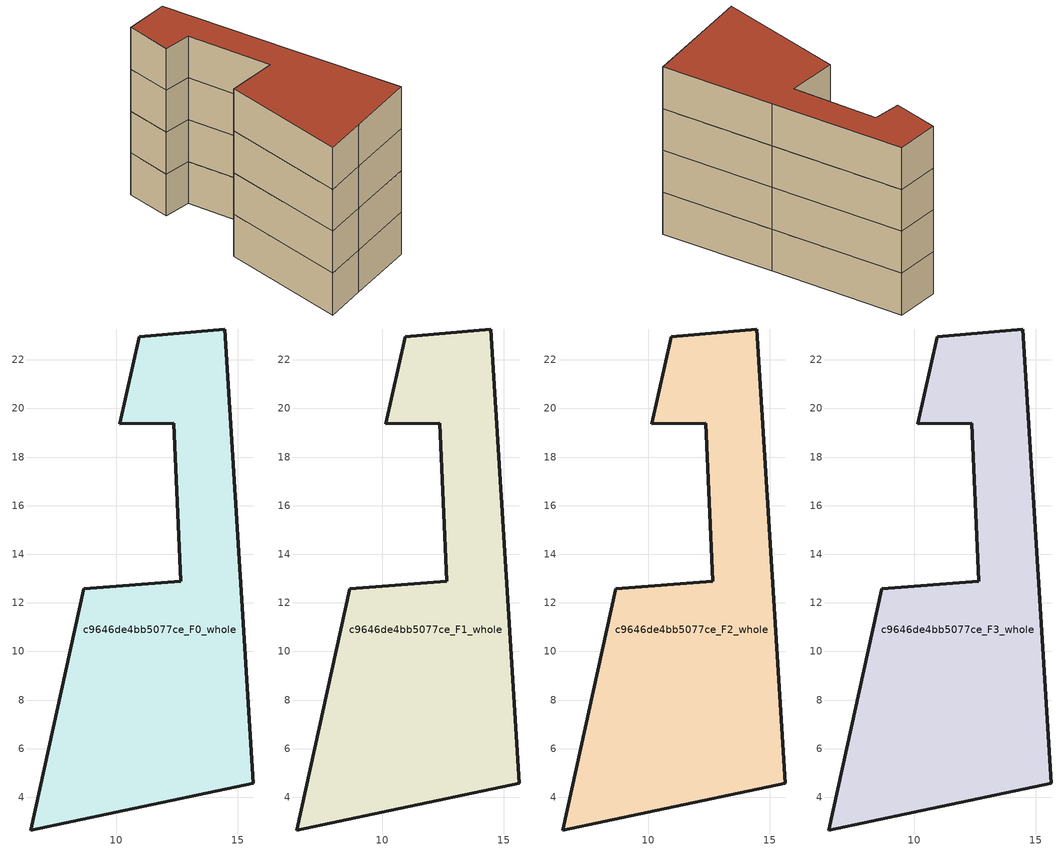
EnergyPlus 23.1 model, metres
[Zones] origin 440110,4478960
c9646de4bb5077ce_F0_whole
 floor ground (EU_floor_Construction): 14.47,23.27 15.1,13.11 15.64,4.58 9.98,3.38 6.49,2.65 8.67,12.58 12.67,12.89 12.36,19.39 10.16,19.37 10.95,22.94 z0
 wall outside (EU_wall_Construction): 6.49,2.65 9.98,3.38 15.64,4.58 15.1,13.11 14.47,23.27 10.95,22.94 10.16,19.37 12.36,19.39 12.67,12.89 8.67,12.58 6.49,2.65 z0:3
c9646de4bb5077ce_F1_whole
 floor to c9646de4bb5077ce_F0_whole (EU_floor_Construction): 14.47,23.27 15.1,13.11 15.64,4.58 9.98,3.38 6.49,2.65 8.67,12.58 12.67,12.89 12.36,19.39 10.16,19.37 10.95,22.94 z3
 wall outside (EU_wall_Construction): 6.49,2.65 9.98,3.38 15.64,4.58 15.1,13.11 14.47,23.27 10.95,22.94 10.16,19.37 12.36,19.39 12.67,12.89 8.67,12.58 6.49,2.65 z3:6
c9646de4bb5077ce_F2_whole
 floor to c9646de4bb5077ce_F1_whole (EU_floor_Construction): 14.47,23.27 15.1,13.11 15.64,4.58 9.98,3.38 6.49,2.65 8.67,12.58 12.67,12.89 12.36,19.39 10.16,19.37 10.95,22.94 z6
 wall outside (EU_wall_Construction): 6.49,2.65 9.98,3.38 15.64,4.58 15.1,13.11 14.47,23.27 10.95,22.94 10.16,19.37 12.36,19.39 12.67,12.89 8.67,12.58 6.49,2.65 z6:9
c9646de4bb5077ce_F3_whole
 floor to c9646de4bb5077ce_F2_whole (EU_floor_Construction): 14.47,23.27 15.1,13.11 15.64,4.58 9.98,3.38 6.49,2.65 8.67,12.58 12.67,12.89 12.36,19.39 10.16,19.37 10.95,22.94 z9
 wall outside (EU_wall_Construction): 6.49,2.65 9.98,3.38 15.64,4.58 15.1,13.11 14.47,23.27 10.95,22.94 10.16,19.37 12.36,19.39 12.67,12.89 8.67,12.58 6.49,2.65 z9:12
 roof outside (EU_roof_Construction): 15.64,4.58 15.1,13.11 14.47,23.27 10.95,22.94 10.16,19.37 12.36,19.39 12.67,12.89 8.67,12.58 6.49,2.65 9.98,3.38 z12
[Building]
EU S2 Campaign: North Axis=0; Terrain=City; Solar Distribution=FullExterior
[Site:Location]
Madrid: Latitude=40.5; Longitude=-3.5; Time Zone=1; Elevation=609
[SizingPeriod:WeatherFileDays]
AnnualSizingPeriod: Begin Month=1; Begin Day of Month=1; End Month=12; End Day of Month=31; Day of Week for Start Day=Monday; Use Weather File Daylight Saving Period=No; Use Weather File Rain and Snow Indicators=No
[MATERIAL]
EU_InternalMass_Material: Roughness=MediumRough; Thickness=0.1; Conductivity=1; Density=1800; Specific Heat=900; Thermal Absorptance=0.9; Solar Absorptance=0.7; Visible Absorptance=0.7
[MATERIAL:NOMASS] Roughness=MediumRough; Thermal Absorptance=0.9; Solar Absorptance=0.7; Visible Absorptance=0.7
Name | Thermal Resistance
EU_wall_NoMass | 0.419739
EU_roof_NoMass | 0.352165
EU_floor_NoMass | 0.608284
[CONSTRUCTION]
EU_wall_Construction: EU_wall_NoMass
EU_roof_Construction: EU_roof_NoMass
EU_floor_Construction: EU_floor_NoMass
EU_InternalMass_Construction: EU_InternalMass_Material
[ZONE] Type=1; Multiplier=1; Ceiling Height=autocalculate; Volume=303.609; Floor Area=autocalculate; Part of Total Floor Area=Yes
c9646de4bb5077ce_F0_whole; c9646de4bb5077ce_F1_whole; c9646de4bb5077ce_F2_whole; c9646de4bb5077ce_F3_whole
[INTERNALMASS] Construction=EU_InternalMass_Construction; Surface Area=101.203
Name | Zone or ZoneList
c9646de4bb5077ce_F0_whole_EU_InternalMass | c9646de4bb5077ce_F0_whole
c9646de4bb5077ce_F1_whole_EU_InternalMass | c9646de4bb5077ce_F1_whole
c9646de4bb5077ce_F2_whole_EU_InternalMass | c9646de4bb5077ce_F2_whole
c9646de4bb5077ce_F3_whole_EU_InternalMass | c9646de4bb5077ce_F3_whole
[OTHEREQUIPMENT] Fuel Type=Electricity; Design Level Calculation Method=Watts/Area; Power per Zone Floor Area=1; Fraction Latent=0; Fraction Radiant=0; Fraction Lost=0; Carbon Dioxide Generation Rate=0; EndUse Subcategory=EU_Step8_InternalGains
Name | Zone or ZoneList or Space or SpaceList | Schedule
EU_Step8_InternalGain_c9646de4bb5077ce_F0_whole_f000 | c9646de4bb5077ce_F0_whole | EU_Step8_GainSchedule_c9646de4bb5077ce_F0_whole_f000
EU_Step8_InternalGain_c9646de4bb5077ce_F1_whole_f000 | c9646de4bb5077ce_F1_whole | EU_Step8_GainSchedule_c9646de4bb5077ce_F1_whole_f000
EU_Step8_InternalGain_c9646de4bb5077ce_F2_whole_f000 | c9646de4bb5077ce_F2_whole | EU_Step8_GainSchedule_c9646de4bb5077ce_F2_whole_f000
EU_Step8_InternalGain_c9646de4bb5077ce_F3_whole_f000 | c9646de4bb5077ce_F3_whole | EU_Step8_GainSchedule_c9646de4bb5077ce_F3_whole_f000
[ZONEVENTILATION:DESIGNFLOWRATE] Schedule=EU_AlwaysOn; Design Flow Rate Calculation Method=AirChanges/Hour; Air Changes per Hour=0.703302; Ventilation Type=Natural; Fan Pressure Rise=0; Fan Total Efficiency=1; Constant Term Coefficient=1; Temperature Term Coefficient=0; Velocity Term Coefficient=0; Velocity Squared Term Coefficient=0; Minimum Indoor Temperature=-100; Maximum Indoor Temperature=100; Delta Temperature=-100; Minimum Outdoor Temperature=-100; Maximum Outdoor Temperature=100; Maximum Wind Speed=40
Name | Zone or ZoneList or Space or SpaceList
EU_ConstantAir_c9646de4bb5077ce_F0_whole | c9646de4bb5077ce_F0_whole
EU_ConstantAir_c9646de4bb5077ce_F1_whole | c9646de4bb5077ce_F1_whole
EU_ConstantAir_c9646de4bb5077ce_F2_whole | c9646de4bb5077ce_F2_whole
EU_ConstantAir_c9646de4bb5077ce_F3_whole | c9646de4bb5077ce_F3_whole
[HVACTEMPLATE:THERMOSTAT] Constant Heating Setpoint=20; Constant Cooling Setpoint=50
EU_HeatOnly_c9646de4bb5077ce_F0_whole; EU_HeatOnly_c9646de4bb5077ce_F1_whole; EU_HeatOnly_c9646de4bb5077ce_F2_whole; EU_HeatOnly_c9646de4bb5077ce_F3_whole
[HVACTEMPLATE:ZONE:IDEALLOADSAIRSYSTEM] System Availability Schedule=EU_AlwaysOn; Maximum Heating Supply Air Temperature=50; Minimum Cooling Supply Air Temperature=13; Maximum Heating Supply Air Humidity Ratio=0.0156; Minimum Cooling Supply Air Humidity Ratio=0.0077; Heating Limit=NoLimit; Cooling Limit=NoLimit; Heating Availability Schedule=EU_AlwaysOn; Cooling Availability Schedule=EU_CoolingOff; Dehumidification Control Type=ConstantSensibleHeatRatio; Cooling Sensible Heat Ratio=0.7; Dehumidification Setpoint=60; Humidification Control Type=None; Humidification Setpoint=30; Outdoor Air Method=None; Outdoor Air Flow Rate per Person=0.00944; Outdoor Air Flow Rate per Zone Floor Area=0; Outdoor Air Flow Rate per Zone=0; Demand Controlled Ventilation Type=None; Outdoor Air Economizer Type=NoEconomizer; Heat Recovery Type=None; Sensible Heat Recovery Effectiveness=0.7; Latent Heat Recovery Effectiveness=0.65
Name | Template Thermostat
c9646de4bb5077ce_F0_whole | EU_HeatOnly_c9646de4bb5077ce_F0_whole
c9646de4bb5077ce_F1_whole | EU_HeatOnly_c9646de4bb5077ce_F1_whole
c9646de4bb5077ce_F2_whole | EU_HeatOnly_c9646de4bb5077ce_F2_whole
c9646de4bb5077ce_F3_whole | EU_HeatOnly_c9646de4bb5077ce_F3_whole
[SIZING:ZONE] Zone Cooling Design Supply Air Temperature Input Method=SupplyAirTemperature; Zone Cooling Design Supply Air Temperature=13; Zone Heating Design Supply Air Temperature Input Method=SupplyAirTemperature; Zone Heating Design Supply Air Temperature=50; Zone Cooling Design Supply Air Humidity Ratio=0.008; Zone Heating Design Supply Air Humidity Ratio=0.008; Cooling Design Air Flow Method=DesignDay; Cooling Design Air Flow Rate=0; Cooling Minimum Air Flow per Zone Floor Area=0.000762; Cooling Minimum Air Flow=0; Cooling Minimum Air Flow Fraction=0.2; Heating Design Air Flow Method=DesignDay; Heating Design Air Flow Rate=0; Heating Maximum Air Flow per Zone Floor Area=0.002032; Heating Maximum Air Flow=0.141576; Heating Maximum Air Flow Fraction=0.3; Account for Dedicated Outdoor Air System=No; Dedicated Outdoor Air System Control Strategy=NeutralSupplyAir; Dedicated Outdoor Air Low Setpoint Temperature for Design=autosize; Dedicated Outdoor Air High Setpoint Temperature for Design=autosize; Zone Load Sizing Method=Sensible Load Only No Latent Load; Zone Latent Cooling Design Supply Air Humidity Ratio Input Method=HumidityRatioDifference; Zone Cooling Design Supply Air Humidity Ratio Difference=0.005; Zone Latent Heating Design Supply Air Humidity Ratio Input Method=HumidityRatioDifference; Zone Humidification Design Supply Air Humidity Ratio Difference=0.005
c9646de4bb5077ce_F0_whole; c9646de4bb5077ce_F1_whole; c9646de4bb5077ce_F2_whole; c9646de4bb5077ce_F3_whole
[SCHEDULE:CONSTANT]
Name | Hourly Value
EU_AlwaysOn | 1
EU_CoolingOff | 0
[SCHEDULE:FILE] Column Number=1; Rows to Skip at Top=0; Number of Hours of Data=8760; Column Separator=Comma; Interpolate to Timestep=No; Minutes per Item=60; Adjust Schedule for Daylight Savings=Yes
Name | File
EU_Step8_GainSchedule_c9646de4bb5077ce_F0_whole_f000 | C:\Users\o_iseri\Desktop\OpenUBEM\openubem\outputs\eu_evidence\EU-11\ES-MAD-BERRUGUETE\idfs\c9646de4bb5077ce\c9646de4bb5077ce_F0_whole_f000_gain.csv
EU_Step8_GainSchedule_c9646de4bb5077ce_F1_whole_f000 | C:\Users\o_iseri\Desktop\OpenUBEM\openubem\outputs\eu_evidence\EU-11\ES-MAD-BERRUGUETE\idfs\c9646de4bb5077ce\c9646de4bb5077ce_F1_whole_f000_gain.csv
EU_Step8_GainSchedule_c9646de4bb5077ce_F2_whole_f000 | C:\Users\o_iseri\Desktop\OpenUBEM\openubem\outputs\eu_evidence\EU-11\ES-MAD-BERRUGUETE\idfs\c9646de4bb5077ce\c9646de4bb5077ce_F2_whole_f000_gain.csv
EU_Step8_GainSchedule_c9646de4bb5077ce_F3_whole_f000 | C:\Users\o_iseri\Desktop\OpenUBEM\openubem\outputs\eu_evidence\EU-11\ES-MAD-BERRUGUETE\idfs\c9646de4bb5077ce\c9646de4bb5077ce_F3_whole_f000_gain.csv
